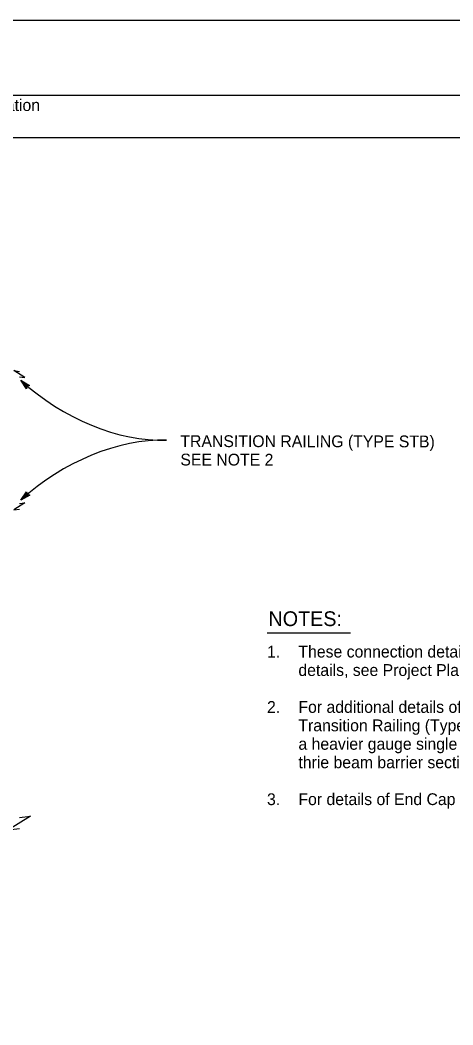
# Model space of a CAD drawing. Extents: x -894 to 866, y -476 to 714.
# Drawn here: x 14 to 270, y 118 to 714 of the extents above; entities that cross this region are included whole.
import ezdxf

# ---------------------------------------------------------------- set-up
doc = ezdxf.new("R2010")
doc.units = 0
for name, color, linetype in [('10 Sheet Format', 7, 'Continuous'), ('56 Stage 3 Anno', 7, 'Continuous'), ('57 Undefined', 7, 'Continuous'), ('60 Nongeo Data', 7, 'Continuous')]:
    doc.layers.add(name, color=color, linetype=linetype)

msp = doc.modelspace()

# ---------------------------------------------------------------- linework, layer by layer
at = {"layer": '10 Sheet Format'}
msp.add_line((-813.45, 643.96), (811.55, 643.96), dxfattribs=at)
for points in [[(-894.04, 713.56), (865.96, 713.56), (865.96, -476.44), (-894.04, -476.44)], [(-863.43, 668.96), (836.57, 668.96), (836.57, -431.04), (-863.43, -431.04)], [(-863.43, 668.96), (836.57, 668.96), (836.57, -431.04), (-863.43, -431.04)]]:
    msp.add_lwpolyline(points, close=True, dxfattribs=at)
at = {"layer": '56 Stage 3 Anno'}
for p, q in [((17.5, 494.95), (13.97, 499.99)), ((13.97, 499.99), (13.97, 499.99)), ((13.97, 499.99), (19.3, 496.93)), ((17.58, 495.36), (14.99, 499.06)), ((15, 499.05), (18.88, 496.82)), ((17.65, 495.79), (16.01, 498.12)), ((16.01, 498.12), (18.52, 496.68)), ((17.75, 496.16), (17.03, 497.19)), ((17.03, 497.19), (18.1, 496.58)), ((17.81, 496.48), (17.5, 494.95)), ((17.5, 494.95), (17.5, 494.95)), ((19.3, 496.93), (17.81, 496.48)), ((19.3, 496.93), (19.3, 496.93)), ((13.97, 428.94), (17.51, 433.96)), ((19.31, 431.99), (13.97, 428.94)), ((18.91, 432.1), (14.99, 429.87)), ((15, 429.88), (17.58, 433.54)), ((16.01, 430.8), (17.68, 433.16)), ((18.49, 432.21), (16.01, 430.8)), ((17.03, 431.73), (17.75, 432.74)), ((18.13, 432.35), (17.03, 431.73)), ((17.51, 433.96), (17.51, 433.96)), ((17.51, 433.96), (17.81, 432.44)), ((17.81, 432.44), (19.31, 431.99)), ((19.31, 431.99), (19.31, 431.99)), ((13.97, 428.94), (13.97, 428.94))]:
    msp.add_line(p, q, dxfattribs=at)
at = {"layer": '57 Undefined'}
msp.add_line((160.21, 350.2), (209.45, 350.2), dxfattribs=at)
at = {"layer": '60 Nongeo Data'}
for points in [[(13.23, 502.02), (16.51, 501.61), (9.96, 505.71), (13.23, 505.3)], [(13.23, 426.9), (16.51, 427.31), (9.96, 423.22), (13.23, 423.63)], [(13.18, 240.75), (19.87, 241.58), (6.76, 233.39), (13.18, 234.19)]]:
    msp.add_lwpolyline(points, dxfattribs=at)
for centre, major_axis, start_param, end_param in [((65.68, 538.88), (-79.45, 53.23), 1.346092, 2.397545), ((65.68, 390.04), (-79.45, -53.23), 3.88564, 4.937093)]:
    msp.add_ellipse(centre, major_axis=major_axis, ratio=0.655395, start_param=start_param, end_param=end_param, dxfattribs=at)

# ---------------------------------------------------------------- texts
at = {"layer": '10 Sheet Format'}
msp.add_text('c 2021 California Department of Transportation', height=7, dxfattribs=at).set_placement((-169.66, 659.67))
msp.add_text('c 2021 California Department of Transportation', height=7, dxfattribs=at).set_placement((-169.66, 659.67))
at = {"layer": '57 Undefined'}
for s, p in [('TRANSITION RAILING (TYPE STB)', (108.66, 460.44)), ('SEE NOTE 2', (108.65, 449.5))]:
    msp.add_text(s, height=7, rotation=359.92428, dxfattribs=at).set_placement(p)
for s, height, p in [('NOTES:', 8.75, (160.89, 354.27)), ('1.', 7, (160.02, 335.61)), ('These connection details apply to concrete abutments and walls. For additional connections', 7, (178.63, 335.64)), ('details, see Project Plans.', 7, (178.63, 324.7)), ('2. ', 7, (160.02, 302.8)), ('For additional details of Transition Railing (Type STB),  see Standard Plan A78J.', 7, (178.63, 302.83)), ('Transition Railing (Type STB) transitions the standard 12 gauge single thrie beam barrier to', 7, (178.63, 291.89)), ('a heavier gauge single thrie beam railing section then to a heavier gauge nested double', 7, (178.63, 280.95)), ('thrie beam barrier section which then is connected to the concrete anchor block.', 7, (178.63, 270.01)), ('3.', 7, (160.02, 248.11)), ('For details of End Cap (Type TC), see Standard Plan A78C1.', 7, (178.63, 248.14))]:
    msp.add_text(s, height=height, dxfattribs=at).set_placement(p)

doc.saveas('drawing.dxf')
